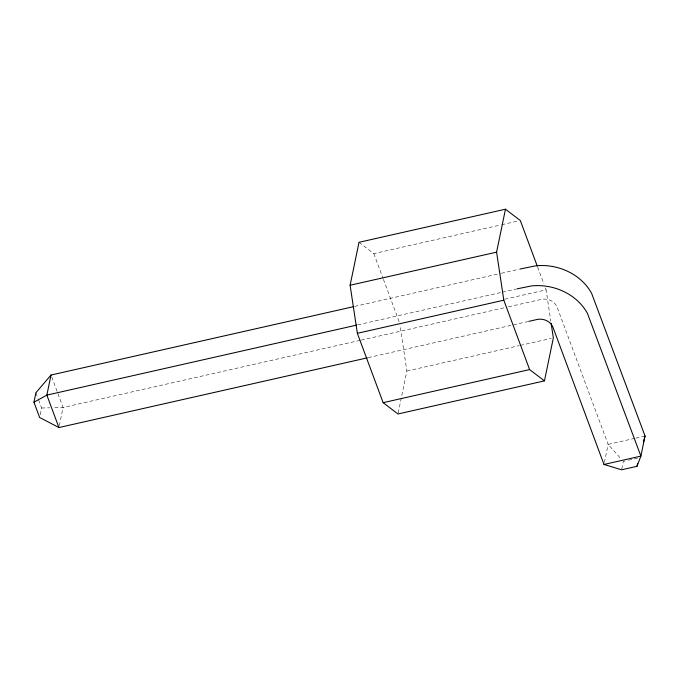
<?xml version="1.0" encoding="UTF-8"?>
<svg xmlns="http://www.w3.org/2000/svg" width="679" height="679" viewBox="0 0 679 679"><rect width="100%" height="100%" fill="white"/><g stroke="black" fill="none" stroke-linecap="round" stroke-linejoin="round"><path stroke-width="0.51" stroke-dasharray="3.4 2.55" d="M40.231 414.648L41.597 408.02L38.397 399.413M59.336 425.538L63.079 407.468L51.748 376.998M398.2 412.951L406.874 371.031L399.956 325.063M604.403 462.441L608.146 444.372L557.17 307.298A12.757 10.856 11.7 0 0 541.171 299.422L508.053 306.908M621.786 468.858L623.322 461.406L627.43 460.481M359.004 242.31L373.84 253.615L500.712 224.944M501.747 224.707L518.247 220.981M354.71 306.399L500.364 273.484M501.391 273.255L518.951 269.283M357.791 324.851L501.374 292.403M502.401 292.165L515.836 289.135M504.845 299.201L546.103 289.874L550.822 321.218M360.074 340.349L63.079 407.468L53.87 407.706M361.109 340.12L507.026 307.146M368.341 357.621L527.702 321.608M406.874 371.031L519.299 345.619M520.335 345.39L551.28 338.397M634.797 438.345L608.146 444.372L621.251 459.08M635.824 438.116L645.05 436.028M628.465 460.243L638.735 457.926M41.597 408.02L49.779 407.807M537.632 267.085L543.896 283.932M545.373 287.896L546.103 289.874M373.84 253.615L383.058 278.382M383.423 279.375L399.634 322.975M35.911 392.725L38.041 398.463"/><path stroke-width="1.02" d="M367.305 357.858L58.92 427.549L39.637 417.492L33.95 402.197L35.911 392.725L51.018 375.037L353.683 306.636M51.018 375.037L46.859 395.11L58.92 427.549M551.136 323.306L553.343 337.93L544.456 380.877L397.987 413.978L383.143 402.672L357.349 333.304L350.118 285.248L359.004 242.31L505.473 209.208L520.309 220.514L537.259 266.092M544.456 380.877L529.612 369.571L503.818 300.203L496.587 252.147L505.473 209.208M528.737 321.379L537.013 319.503A12.757 10.856 11.7 0 1 553.012 327.38L603.987 464.453L621.591 469.792L637.004 466.312L637.581 463.519M519.987 269.054L535.621 265.845A51.884 44.16 11.7 0 1 591.638 293.404L645.05 436.028L640.891 456.11L637.004 466.312M643.327 442.004L645.05 436.028M33.95 402.197L46.859 395.11L356.755 325.08M350.118 285.248L496.587 252.147M516.863 288.898L531.47 285.927A51.884 44.16 11.7 0 1 587.488 313.486L640.891 456.11L603.987 464.453M357.349 333.304L503.818 300.203M383.143 402.672L529.612 369.571"/></g></svg>
